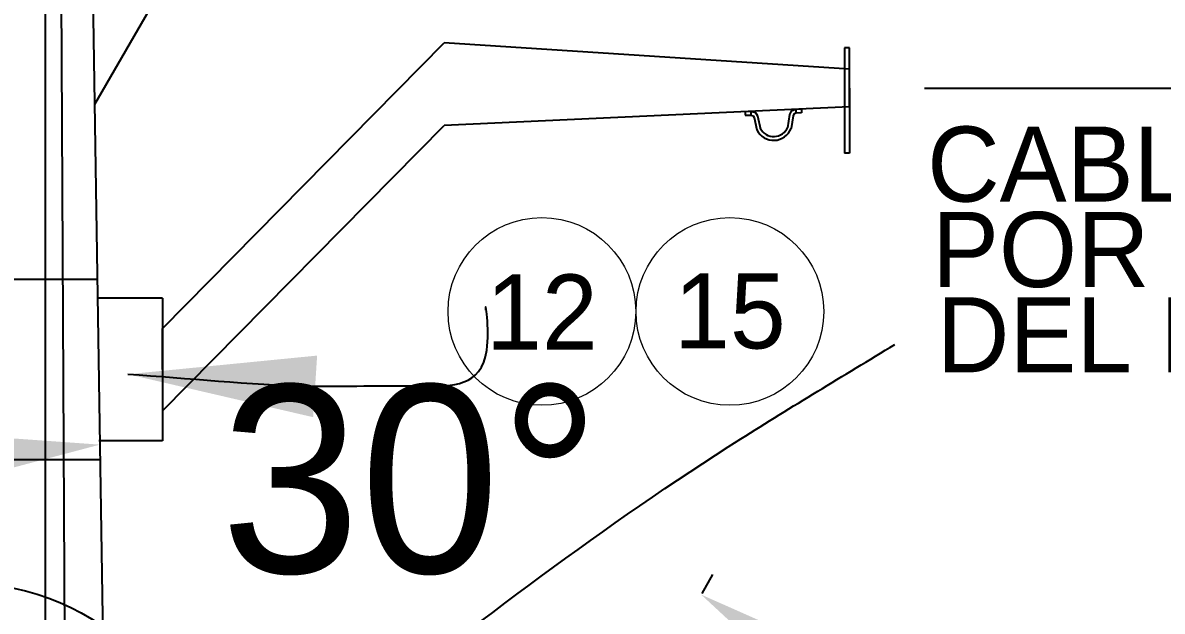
# Model space of a CAD drawing. Header units: centimetres. Extents: x -3 to 132800, y -60 to 85992.
# Drawn here: x 15435 to 18471, y 68464 to 70031 of the extents above; entities that cross this region are included whole.
import ezdxf
from ezdxf.enums import TextEntityAlignment as Align

# ---------------------------------------------------------------- set-up
doc = ezdxf.new("R2010")
doc.units = ezdxf.units.CM
doc.header["$LTSCALE"] = 10
doc.header["$MEASUREMENT"] = 0
doc.layers.get('0').update_dxf_attribs({"linetype": 'CONTINUOUS'})
doc.layers.get('DEFPOINTS').update_dxf_attribs({"color": 2, "linetype": 'CONTINUOUS'})
for name, color, linetype in [('acero', 7, 'CONTINUOUS'), ('ACERO1', 144, 'CONTINUOUS'), ('DIM', 252, 'CONTINUOUS'), ('TEXTOS', 7, 'CONTINUOUS')]:
    doc.layers.add(name, color=color, linetype=linetype)
doc.styles.get("Standard").update_dxf_attribs({"font": ''})
doc.styles.get('Standard').set_extended_font_data('Zurich Ex BT')
doc.dimstyles.get("Standard").update_dxf_attribs({"dimtxt": 500, "dimasz": 500, "dimexe": 3, "dimexo": 200, "dimgap": 0.09, "dimtad": 0, "dimtih": 1, "dimtoh": 1, "dimzin": 0, "dimdsep": 46, "dimtxsty": 'Standard', "dimcen": 0.09, "dimclrd": 256, "dimclre": 256, "dimclrt": 256, "dimadec": 0, "dimazin": 0, "dimtfac": 1, "dimtofl": 0, "dimtmove": 0, "dimatfit": 3, "dimfxl": 0, "dimtolj": 1, "dimtzin": 0, "dimlwd": -1, "dimarcsym": 0})

# ---------------------------------------------------------------- blocks, each defined once
blk = doc.blocks.new('*D11')
at = {"layer": 'DEFPOINTS', "color": 0}
for p in [(15510.60530577769, 77156.9294623375), (16734.36328048983, 68733.25639514164), (17175.50166197948, 68386.53690514514), (15461.62761454483, 65283.4001225603), (16060.60530577769, 42236.9294623375)]:
    blk.add_point(p, dxfattribs=at)
at = {"layer": 'DIM', "lineweight": -2}
blk.add_line((17272.19491333971, 68561.60950477565), (17243.8533375504, 68510.294306649), dxfattribs=at)
at = {"layer": 'DIM'}
for start, end in [(99.83942017572515, 108.7764900272635), (43.21382578413542, 52.15089563567376)]:
    blk.add_arc((15691.0735824488, 65698.8345144191), 3208.764488747371, start, end, dxfattribs=at)
for points in [[(15134.93586113566, 68943.3673430173), (15150.53626248915, 68777.43240017709), (15640.54089033308, 68907.20107565768)], [(17614.07038885946, 68162.98321508571), (17705.76998698559, 68302.15563146655), (17242.40293877999, 68507.66821765453)]]:
    blk.add_solid(points, dxfattribs=at)
at = {"layer": 'DIM', "insert": (16467.60708654641, 68812.21937036933), "char_height": 500, "attachment_point": 5}
blk.add_mtext('\\A1;30°', dxfattribs=at)
blk = doc.blocks.new('*D22')
at = {"layer": 'DEFPOINTS', "color": 0}
for p in [(17569.66887966102, 74156.9294623375), (17637.39511104691, 69856.9294623375), (21537.14850761765, 69856.9294623375)]:
    blk.add_point(p, dxfattribs=at)
at = {"layer": 'DIM', "lineweight": -2}
for p, q in [((17769.66887966102, 74156.9294623375), (21540.14850761766, 74156.9294623375)), ((17837.39511104691, 69856.9294623375), (21540.14850761765, 69856.9294623375))]:
    blk.add_line(p, q, dxfattribs=at)
at = {"layer": 'DIM'}
for p, q in [((21537.14850761766, 74056.9294623375), (21537.14850761765, 72083.29064877819)), ((21537.14850761765, 69956.9294623375), (21537.14850761765, 71930.56827589682))]:
    blk.add_line(p, q, dxfattribs=at)
for points in [[(21520.48184095099, 74056.9294623375), (21553.81517428433, 74056.9294623375), (21537.14850761766, 74156.9294623375)], [(21520.48184095099, 69956.9294623375), (21553.81517428432, 69956.9294623375), (21537.14850761765, 69856.9294623375)]]:
    blk.add_solid(points, dxfattribs=at)
at = {"layer": 'DIM', "insert": (21537.14850761764, 72006.9294623375), "char_height": 150, "attachment_point": 5}
blk.add_mtext('\\A1;4300.00', dxfattribs=at)
blk = doc.blocks.new('*D27')
at = {"layer": 'DEFPOINTS', "color": 0}
for p in [(17090.94182603306, 72656.9294623375), (17158.78700396466, 68357.13866904807), (23204.49427711558, 68357.13866904807)]:
    blk.add_point(p, dxfattribs=at)
at = {"layer": 'DIM', "lineweight": -2}
for p, q in [((17290.94182603306, 72656.9294623375), (23207.49427711558, 72656.9294623375)), ((17358.78700396466, 68357.13866904807), (23207.49427711558, 68357.13866904807))]:
    blk.add_line(p, q, dxfattribs=at)
at = {"layer": 'DIM'}
for p, q in [((23204.49427711558, 72556.9294623375), (23204.49427711558, 70705.75794360948)), ((23204.49427711558, 68457.13866904807), (23204.49427711558, 70553.03557072811))]:
    blk.add_line(p, q, dxfattribs=at)
for points in [[(23187.82761044891, 72556.9294623375), (23221.16094378225, 72556.9294623375), (23204.49427711558, 72656.9294623375)], [(23187.82761044891, 68457.13866904807), (23221.16094378225, 68457.13866904807), (23204.49427711558, 68357.13866904807)]]:
    blk.add_solid(points, dxfattribs=at)
at = {"layer": 'DIM', "insert": (23204.49427711557, 70629.3967571688), "char_height": 150, "attachment_point": 5}
blk.add_mtext('\\A1;4299.79', dxfattribs=at)

msp = doc.modelspace()

# ---------------------------------------------------------------- linework, layer by layer
msp.add_line((15911.38631865686, 70307.39301794149), (15626.26564276883, 69813.54952101618))
at = {"layer": 'acero'}
msp.add_line((15807.39511104691, 68916.9294623375), (15637.39511104691, 68916.9294623375), dxfattribs=at)
at = {"layer": 'ACERO1'}
for p, q in [((15495.84280577763, 42236.9294623375), (15495.84280577763, 77156.9294623375)), ((15685.6053057777, 42236.9294623375), (15500.6053057777, 77156.9294623375)), ((15510.6053057777, 77156.9294623375), (16060.6053057777, 42236.9294623375)), ((15807.39511104691, 69216.9294623375), (16557.39511104691, 69977.4752980063)), ((17637.39511104691, 69906.9294623375), (16557.39511104691, 69977.4752980063)), ((17624.69511104702, 69963.9294623375), (17624.69511104702, 69683.9294623375)), ((17637.39511104691, 69963.9294623375), (17624.69511104702, 69963.9294623375)), ((17637.39511104691, 69856.9294623375), (17637.39511104691, 69963.9294623375)), ((17637.39511104691, 69806.9294623375), (17637.39511104691, 69906.9294623375)), ((17637.39511104691, 69856.9294623375), (17637.39511104691, 69683.9294623375)), ((17637.39511104691, 69806.9294623375), (16557.39511104691, 69757.4752980063)), ((17359.49917133735, 69794.57113265), (17374.48602076603, 69795.19910095735)), ((17359.49917133735, 69794.57113265), (17359.91781687551, 69784.57989969732)), ((17374.48602076603, 69795.19910095735), (17374.90466630448, 69785.20786800479)), ((17509.36766562647, 69800.85081572387), (17494.3808161975, 69800.22284741652)), ((17494.3808161975, 69800.22284741652), (17494.79946173565, 69790.23161446395)), ((17509.78631116462, 69790.8595827713), (17494.79946173565, 69790.23161446395)), ((17509.36766562647, 69800.85081572387), (17509.78631116462, 69790.8595827713)), ((15807.39511104691, 68996.9294623375), (16557.39511104691, 69757.4752980063)), ((17359.91781687551, 69784.57989969732), (17374.90466630448, 69785.20786800479)), ((17637.39511104691, 69683.9294623375), (17624.69511104702, 69683.9294623375)), ((15633.61504231825, 69346.9294623375), (14987.59556923714, 69346.92946233739)), ((15807.39511104691, 69296.9294623375), (15634.4025566369, 69296.9294623375)), ((15732.39511104691, 69296.9294623375), (15697.39511104691, 69296.9294623375)), ((15807.39511104691, 69296.9294623375), (15807.39511104691, 68916.9294623375)), ((15807.39511104691, 69106.9294623375), (15807.39511104691, 69216.9294623375)), ((15807.39511104691, 69106.9294623375), (15807.39511104691, 68996.9294623375)), ((15641.17517977558, 68866.9294623375), (14980.0354317801, 68866.9294623375))]:
    msp.add_line(p, q, dxfattribs=at)
for points in [[(17374.48602076603, 69795.19910095735), (17387.19476660318, 69791.52862823811), (17392.55087694631, 69782.65021969446), (17400.68504595385, 69747.68834323015)], [(17494.3808161975, 69800.22284741652), (17482.02367406671, 69795.50208168429), (17477.42906789832, 69786.20672529352), (17472.24817176187, 69750.68693043802)], [(17494.79946173565, 69790.23161446395), (17489.38582649438, 69787.82892033573), (17487.09570772347, 69783.19577673763), (17482.14346473001, 69749.24360889544)], [(17374.90466630448, 69785.20786800479), (17380.50032429264, 69783.2664774527), (17383.17000443216, 69778.84115582156), (17390.94518085226, 69745.42228325688)]]:
    msp.add_lwpolyline(points, dxfattribs=at)
for radius in [50, 40]:
    msp.add_arc((17435.68935509667, 69767.73727532905), radius, 206.5065322765938, 338.2921946514432, dxfattribs=at)
at = {"layer": 'DIM'}
msp.add_circle((15279.37085093535, 67884.07814161897), 653.9826151209274, dxfattribs=at)
at = {"layer": 'TEXTOS', "lineweight": 5}
for centre in [(16818.1323888969, 69261.89756787334), (17318.99803969381, 69261.89756787334)]:
    msp.add_circle(centre, 250, dxfattribs=at)

# ---------------------------------------------------------------- texts
for s, p in [('CABLE DE TIERRA ', (17844.49711637229, 69554.58244706316)), ('POR EL EXTERIOR ', (17857.34101616886, 69326.9830206395)), ('DEL POSTE', (17870.31430279726, 69099.96052191405))]:
    msp.add_text(s, height=200).set_placement(p)
for s, p in [('12', (16818.1323888969, 69261.89756787334)), ('15', (17318.99803969381, 69261.89756787334))]:
    msp.add_text(s, height=200, dxfattribs=at).set_placement(p, align=Align.MIDDLE)

# ---------------------------------------------------------------- dimensions: what is measured, and where the dimension line sits
at = {"layer": 'DIM'}
dim = msp.add_angular_dim_2l(base=(16734.36328048983, 68733.25639514164), line1=((17175.50166197948, 68386.53690514514), (15461.62761454483, 65283.40012256031)), line2=((15510.6053057777, 77156.9294623375), (16060.6053057777, 42236.9294623375)), dimstyle='Standard', dxfattribs=at)
dim.commit()
dim.dimension.update_dxf_attribs({"geometry": '*D11', "text_midpoint": (16467.60708654641, 68812.21937036933)})
dim = msp.add_linear_dim(base=(21537.14850761765, 69856.9294623375), p1=(17569.66887966102, 74156.9294623375), p2=(17637.39511104691, 69856.9294623375), angle=90, dimstyle='Standard', override={"dimtxt": 150, "dimasz": 100}, dxfattribs=at)
dim.commit()
dim.dimension.update_dxf_attribs({"geometry": '*D22', "text_midpoint": (21537.14850761764, 72006.9294623375)})
dim = msp.add_linear_dim(base=(23204.49427711558, 68357.13866904807), p1=(17090.94182603306, 72656.9294623375), p2=(17158.78700396466, 68357.13866904807), angle=90, dimstyle='Standard', override={"dimtxt": 150, "dimasz": 100}, dxfattribs=at)
dim.commit()
dim.dimension.update_dxf_attribs({"geometry": '*D27', "text_midpoint": (23204.49427711557, 70629.3967571688), "dimtype": 160})

# ---------------------------------------------------------------- leaders
at = {"layer": 'DIM', "path_type": 1}
for points in [[(15715.07583797747, 69094.75902371759), (16194.31540292584, 69063.6427122494), (16506.29616511125, 69063.8703498683), (16671.33715714282, 69158.84951983752), (16667.80542048289, 69265.21608387957), (16667.80542093342, 69265.2160703116)], [(15290.6053057777, 67356.9294623375), (17348.51539523411, 68923.027616936), (17758.21809245169, 69174.10578206506)]]:
    msp.add_leader(points, dimstyle='Standard', override={"dimgap": 0.09, "dimtad": 0}, dxfattribs=at)

doc.saveas('drawing.dxf')
